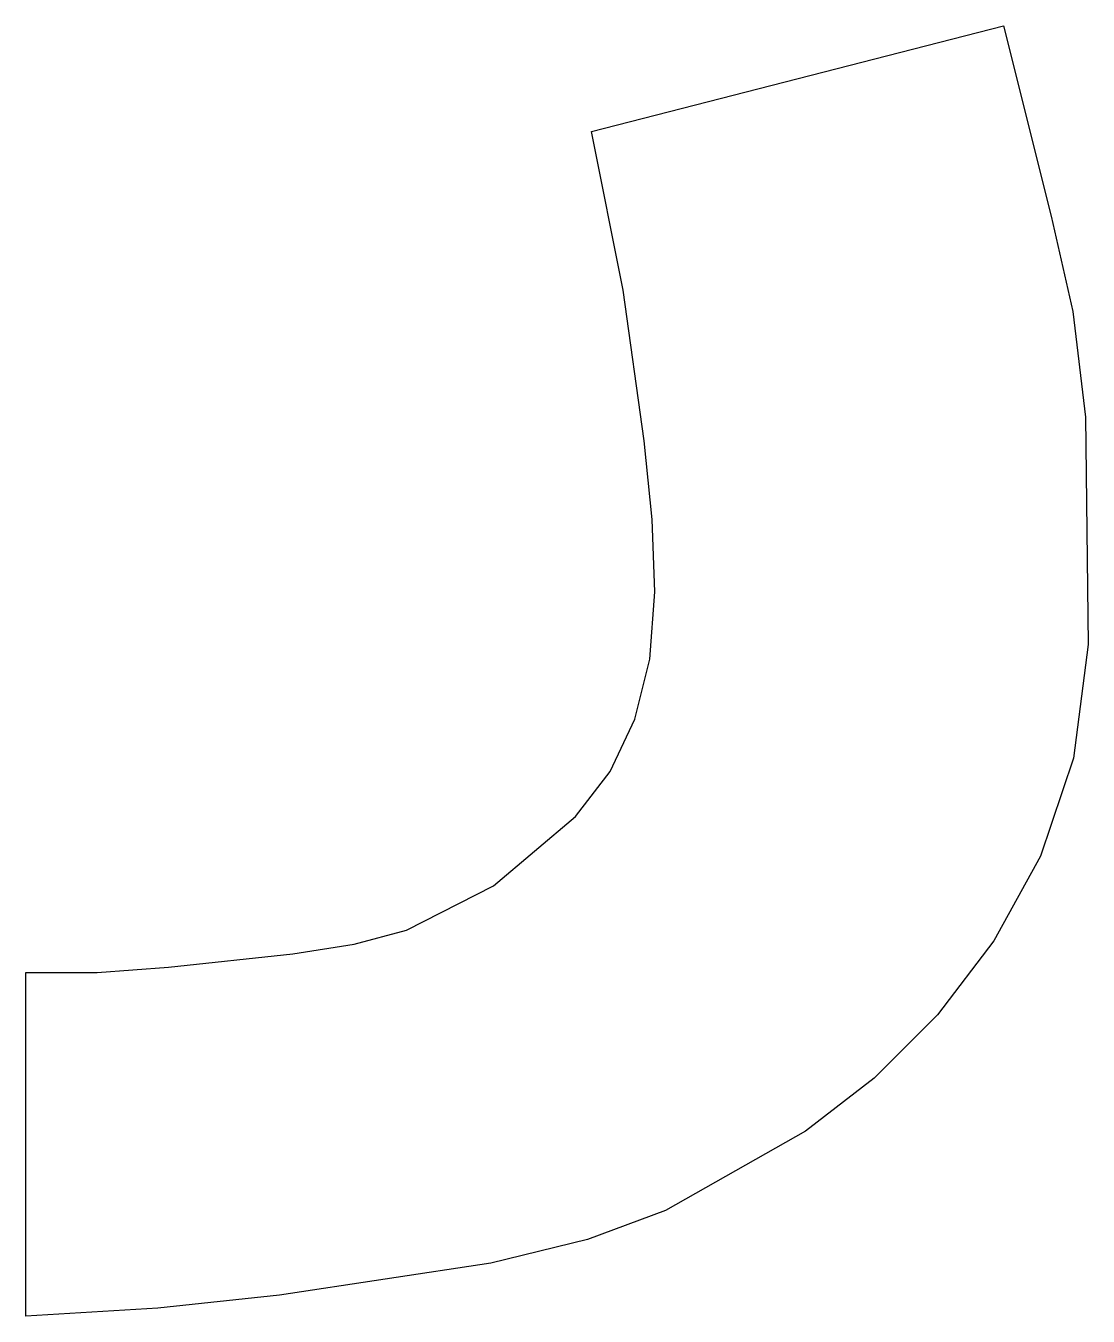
# Model space of a CAD drawing. Extents: x 1.04 to 3.83, y -3.12 to 0.26.
import ezdxf

# ---------------------------------------------------------------- set-up
doc = ezdxf.new("R2010")
doc.units = 0
doc.layers.get('0').update_dxf_attribs({"linetype": 'CONTINUOUS'})

msp = doc.modelspace()

# ---------------------------------------------------------------- linework, layer by layer
at = {"color": 0}
for p, q in [((2.52778, -0.013889), (3.61111, 0.263889)), ((3.61111, 0.263889), (3.73611, -0.236111)), ((2.61111, -0.430556), (2.52778, -0.013889)), ((3.73611, -0.236111), (3.79335, -0.486057)), ((2.66667, -0.826389), (2.61111, -0.430556)), ((3.79335, -0.486057), (3.82639, -0.763889)), ((3.82639, -0.763889), (3.83333, -1.36111)), ((2.68744, -1.03293), (2.66667, -0.826389)), ((2.69444, -1.22222), (2.68744, -1.03293)), ((2.68142, -1.39974), (2.69444, -1.22222)), ((3.83333, -1.36111), (3.79508, -1.65972)), ((2.64236, -1.55729), (2.68142, -1.39974)), ((2.57725, -1.69487), (2.64236, -1.55729)), ((3.79508, -1.65972), (3.70833, -1.91667)), ((2.48611, -1.8125), (2.57725, -1.69487)), ((2.27078, -1.99474), (2.48611, -1.8125)), ((3.70833, -1.91667), (3.58507, -2.13883)), ((2.04167, -2.11111), (2.27078, -1.99474)), ((1.90446, -2.14757), (2.04167, -2.11111)), ((1.74306, -2.17361), (1.90446, -2.14757)), ((3.58507, -2.13883), (3.4375, -2.33333)), ((1.41667, -2.20833), (1.74306, -2.17361)), ((1.04167, -3.125), (1.04167, -2.22222)), ((1.04167, -2.22222), (1.22917, -2.22222)), ((1.22917, -2.22222), (1.41667, -2.20833)), ((3.4375, -2.33333), (3.27078, -2.5)), ((3.27078, -2.5), (3.09028, -2.63889)), ((3.09028, -2.63889), (2.72222, -2.84722)), ((2.72222, -2.84722), (2.51731, -2.92356)), ((2.51731, -2.92356), (2.26389, -2.98611)), ((2.26389, -2.98611), (1.70833, -3.06944)), ((1.70833, -3.06944), (1.38889, -3.10417)), ((1.38889, -3.10417), (1.04167, -3.125))]:
    msp.add_line(p, q, dxfattribs=at)

doc.saveas('drawing.dxf')
